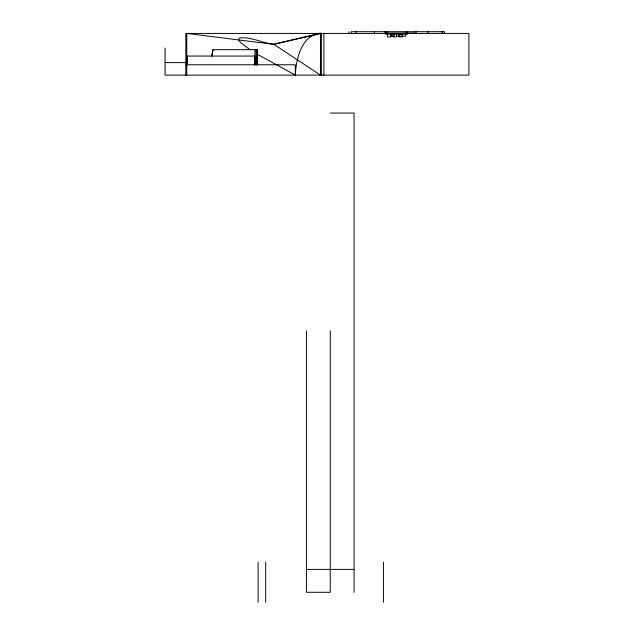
<?xml version="1.0" encoding="UTF-8"?>
<svg xmlns="http://www.w3.org/2000/svg" width="634" height="634" viewBox="0 0 634 634"><rect width="100%" height="100%" fill="white"/><g stroke="black" fill="none" stroke-linecap="round" stroke-linejoin="round"><path stroke-width="0.95" d="M256.802 53.969L295.325 75.113C296.149 59.144 301.261 35.235 320.455 33.198L320.455 75.113L273.951 44.364L186.753 33.428L186.753 75.113M211.597 56.275L213.008 49.682L257.206 49.682L257.142 64.755L257.119 49.682M211.661 56.275L213.072 49.682M249.915 49.579L240.809 42.795L238.495 39.752L239.24 38.016C251.159 36.447 262.413 43.255 273.951 44.214L320.455 33.198M396.488 36.186L399.943 36.186L399.943 34.117M165.086 62.615L185.833 62.615M185.833 64.755L295.325 64.755L295.325 75.113M330.243 113.066L354.065 113.066L354.065 592.291M306.42 569.403L354.065 569.403M444.505 33.428L444.505 31.7L351.284 31.7L351.284 33.428M442.199 31.7L442.199 33.428M428.101 31.7L428.101 33.428M416.094 31.7L416.094 33.079L385.02 33.079L385.02 31.7M407.575 31.7L407.575 34.117L385.464 34.117L385.464 31.7M406.18 31.7L406.18 34.117M405.514 34.117L405.514 36.186L402.059 36.186L402.059 34.117M402.336 34.117L402.336 36.875L398.889 36.875L398.889 34.117M396.551 34.117L396.551 36.875L393.096 36.875L393.096 34.117M394.158 34.117L394.158 36.186L390.702 36.186L390.702 34.117M390.98 34.117L390.98 36.875L387.525 36.875L387.525 34.117M386.859 31.7L386.859 34.117M383.427 562.247L383.427 602.3M374.385 31.7L374.385 33.428M355.88 31.7L355.88 33.428M348.977 31.7L348.977 33.428M330.243 330.797L330.243 592.291L306.42 592.291L306.42 330.797M323.903 33.428L323.903 75.113M321.406 75.113L321.406 33.428L273.951 44.214M265.694 562.247L265.694 602.3M258.101 562.247L258.101 602.3M256.746 49.682L256.746 64.755M256.691 49.682L256.691 64.755M256.493 49.682L256.54 64.755M256.144 49.682L256.184 64.755M254.955 49.682L254.9 64.755M254.765 64.755L254.765 56.061L187.204 56.061L187.204 64.755M254.638 56.061L254.702 64.755M254.48 56.061L254.551 64.755M254.408 56.061L254.408 64.755M187.323 56.061L187.315 64.755M185.833 75.113L185.833 33.428L468.914 33.428L468.914 75.113L165.086 75.113L165.086 48.018"/></g></svg>
